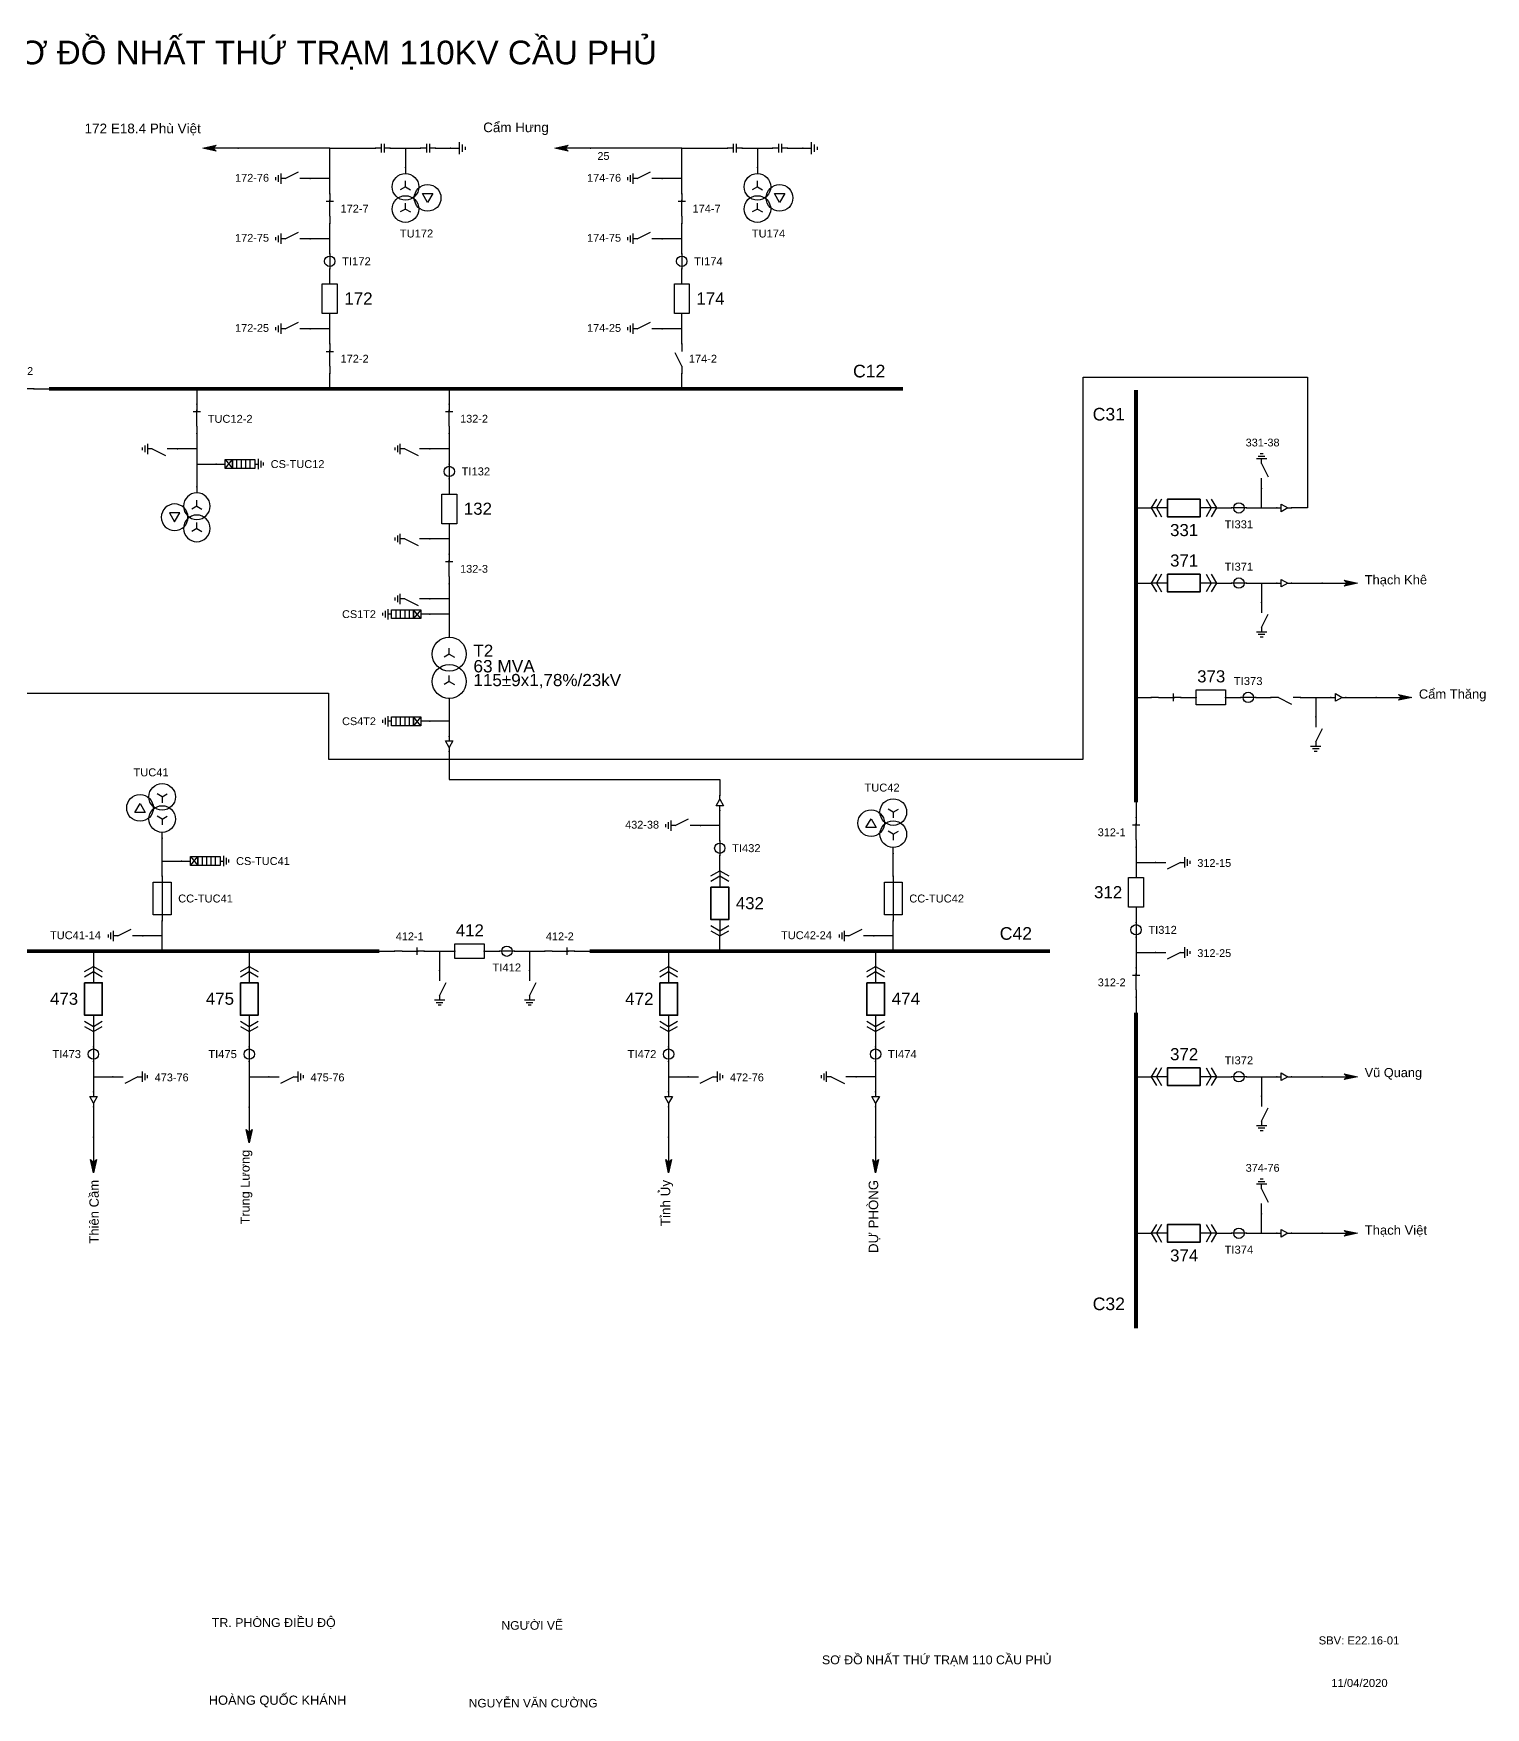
# Model space of a CAD drawing. Header units: millimetres. Extents: x -386 to 411, y 7 to 290.
# Drawn here: x 166.2 to 411.5, y 7.3 to 290.1 of the extents above; entities that cross this region are included whole.
import ezdxf

# ---------------------------------------------------------------- set-up
doc = ezdxf.new("R2010")
doc.units = ezdxf.units.MM
for name, color, linetype, lineweight in [('BUSBAR_110KV', 1, 'Continuous', 50), ('BUSBAR_22KV', 5, 'Continuous', 50), ('BUSBAR_35KV', 30, 'Continuous', 50), ('GROUND', 3, 'Continuous', 25), ('HV_110KV', 1, 'Continuous', 25), ('MV_22KV', 5, 'Continuous', 25), ('MV_35KV', 30, 'Continuous', 25)]:
    doc.layers.add(name, color=color, linetype=linetype, lineweight=lineweight)
doc.layers.add('SYM_PORTS', color=8, linetype='Continuous', plot=False)
doc.layers.add('TEXT', color=7, linetype='Continuous')
doc.styles.add('SLD_TEXT', font='arial.ttf')

# ---------------------------------------------------------------- blocks, each defined once
blk = doc.blocks.new('SYM_DISCONNECTOR_OPEN')
at = {"lineweight": 25}
for points in [[(0, -1.25), (-1.125, 1)], [(0, 2.5), (0, 1.25)], [(0, -1.25), (0, -2.5)]]:
    blk.add_lwpolyline(points, dxfattribs=at)
at = {"layer": 'SYM_PORTS'}
for p in [(0, 2.5), (0, -2.5)]:
    blk.add_point(p, dxfattribs=at)
blk.add_attdef('DEVICE_CODE', (1, -0.5), '', height=2)
blk = doc.blocks.new('SYM_DISCONNECTOR_CLOSED')
at = {"lineweight": 25}
for points in [[(-0.625, 1.25), (0.625, 1.25)], [(0, 2.5), (0, 1.25)], [(0, -1.25), (0, 1.5)], [(0, -1.25), (0, -2.5)]]:
    blk.add_lwpolyline(points, dxfattribs=at)
at = {"layer": 'SYM_PORTS'}
for p in [(0, 2.5), (0, -2.5)]:
    blk.add_point(p, dxfattribs=at)
blk.add_attdef('DEVICE_CODE', (1.625, -0.5), '', height=2)
blk = doc.blocks.new('SYM_EARTHING_SWITCH_OPEN')
at = {"lineweight": 25}
for points in [[(0, 3), (0, 1.25)], [(0, -1.25), (-1.125, 1)], [(-0.875, -2), (0.875, -2)], [(-0.5625, -2.4375), (0.5625, -2.4375)], [(0, -1.25), (0, -2)], [(-0.25, -2.875), (0.25, -2.875)]]:
    blk.add_lwpolyline(points, dxfattribs=at)
at = {"layer": 'SYM_PORTS'}
blk.add_point((0, 3), dxfattribs=at)
blk.add_attdef('DEVICE_CODE', (1.875, 0), '', height=2)
blk = doc.blocks.new('SYM_CIRCUIT_BREAKER')
at = {"lineweight": 25}
blk.add_lwpolyline([(-1.25, 2.5), (1.25, 2.5), (1.25, -2.5), (-1.25, -2.5)], close=True, dxfattribs=at)
at = {"layer": 'SYM_PORTS'}
for p in [(0, 2.5), (0, -2.5)]:
    blk.add_point(p, dxfattribs=at)
blk.add_attdef('DEVICE_CODE', (2.25, -0.5), '', height=2)
at = {"flags": 1}
blk.add_attdef('RATING', (2.25, -3.5), '', height=2, dxfattribs=at)
blk = doc.blocks.new('SYM_CURRENT_TRANSFORMER')
at = {"lineweight": 25}
blk.add_lwpolyline([(0, 1.25), (0, -1.25)], dxfattribs=at)
blk.add_circle((0, 0), 0.875, dxfattribs=at)
at = {"layer": 'SYM_PORTS'}
for p in [(0, 1.25), (0, -1.25)]:
    blk.add_point(p, dxfattribs=at)
blk.add_attdef('DEVICE_CODE', (1.875, -1.75), '', height=2)
at = {"flags": 1}
blk.add_attdef('RATIO', (1.875, -4.75), '', height=2, dxfattribs=at)
blk = doc.blocks.new('SYM_COUPLING_CAPACITOR')
at = {"lineweight": 25}
for points in [[(-0.75, 0.25), (0.75, 0.25)], [(0, 1.25), (0, 0.25)], [(-0.75, -0.25), (0.75, -0.25)], [(0, -0.25), (0, -1.25)]]:
    blk.add_lwpolyline(points, dxfattribs=at)
at = {"layer": 'SYM_PORTS'}
for p in [(0, 1.25), (0, -1.25)]:
    blk.add_point(p, dxfattribs=at)
blk.add_attdef('DEVICE_CODE', (1.75, -1.75), '', height=2)
blk = doc.blocks.new('SYM_VOLTAGE_TRANSFORMER')
at = {"lineweight": 25}
for points in [[(0, 4.625), (0, 3.625)], [(0, 1.375), (-0.8625, 0.875)], [(0, 1.375), (0, 2.375)], [(0, 1.375), (0.8625, 0.875)], [(0, -2.375), (-0.8625, -2.875)], [(0, -2.375), (0, -1.375)], [(0, -2.375), (0.8625, -2.875)]]:
    blk.add_lwpolyline(points, dxfattribs=at)
blk.add_lwpolyline([(2.875, 0.25), (4.625, 0.25), (3.75, -1.25)], close=True, dxfattribs=at)
for centre in [(0, 1.375), (3.75, -0.5), (0, -2.375)]:
    blk.add_circle(centre, 2.25, dxfattribs=at)
at = {"layer": 'SYM_PORTS'}
blk.add_point((0, 4.625), dxfattribs=at)
blk.add_attdef('DEVICE_CODE', (7, 1.625), '', height=2)
at = {"flags": 1}
blk.add_attdef('RATIO', (7, -1.375), '', height=2, dxfattribs=at)
blk = doc.blocks.new('SYM_GROUND_SYMBOL')
at = {"lineweight": 25}
for points in [[(0, 1.25), (0, -0.25)], [(-1, -0.25), (1, -0.25)], [(-0.625, -0.75), (0.625, -0.75)], [(-0.25, -1.25), (0.25, -1.25)]]:
    blk.add_lwpolyline(points, dxfattribs=at)
at = {"layer": 'SYM_PORTS'}
blk.add_point((0, 1.25), dxfattribs=at)
blk = doc.blocks.new('SYM_LINE_FEEDER_ARROW')
blk.add_hatch(color=7).paths.add_polyline_path([(0, -3), (-0.5, -0.75), (0, -1.25), (0.5, -0.75)])
at = {"lineweight": 25}
blk.add_lwpolyline([(0, 3), (0, -1.25)], dxfattribs=at)
blk.add_lwpolyline([(0, -3), (-0.5, -0.75), (0, -1.25), (0.5, -0.75)], close=True, dxfattribs=at)
at = {"layer": 'SYM_PORTS'}
blk.add_point((0, 3), dxfattribs=at)
blk.add_attdef('LINE_NAME', (1.5, 0), '', height=2)
blk = doc.blocks.new('SYM_SURGE_ARRESTER')
at = {"lineweight": 25}
for points in [[(0, 4), (0, 2.5)], [(-0.75, 2.5), (0.75, 1.25)], [(0.75, 2.5), (-0.75, 1.25)], [(-0.75, 0.5), (0.75, 0.5)], [(-0.75, -0.25), (0.75, -0.25)], [(-0.75, -1), (0.75, -1)], [(-0.75, -1.75), (0.75, -1.75)], [(0, -2.5), (0, -3.125)], [(-0.875, -3.125), (0.875, -3.125)], [(-0.5625, -3.5625), (0.5625, -3.5625)], [(-0.25, -4), (0.25, -4)]]:
    blk.add_lwpolyline(points, dxfattribs=at)
for points in [[(-0.75, 2.5), (0.75, 2.5), (0.75, 1.25), (-0.75, 1.25)], [(-0.75, 1.25), (0.75, 1.25), (0.75, -2.5), (-0.75, -2.5)]]:
    blk.add_lwpolyline(points, close=True, dxfattribs=at)
at = {"layer": 'SYM_PORTS'}
blk.add_point((0, 4), dxfattribs=at)
blk.add_attdef('DEVICE_CODE', (1.875, 1), '', height=2)
blk = doc.blocks.new('SYM_TRANSFORMER_2W')
at = {"lineweight": 25}
for points in [[(0, 2.3125), (0, 3.3125)], [(0, 2.3125), (-0.8625, 1.8125)], [(0, 2.3125), (0.8625, 1.8125)], [(0, -2.3125), (-0.8625, -2.8125)], [(0, -2.3125), (0, -1.3125)], [(0, -2.3125), (0.8625, -2.8125)]]:
    blk.add_lwpolyline(points, dxfattribs=at)
for centre in [(0, 2.3125), (0, -2.3125)]:
    blk.add_circle(centre, 2.875, dxfattribs=at)
at = {"layer": 'SYM_PORTS'}
for p in [(0, 5.1875), (0, -5.1875)]:
    blk.add_point(p, dxfattribs=at)
blk.add_attdef('DEVICE_CODE', (3.875, 2.1875), '', height=2)
at = {"flags": 1}
for tag, p in [('POWER', (3.875, -0.8125)), ('VOLTAGE_RATIO', (3.875, -3.8125))]:
    blk.add_attdef(tag, p, '', height=2, dxfattribs=at)
blk = doc.blocks.new('SYM_CABLE_TERMINATION')
at = {"lineweight": 25}
blk.add_lwpolyline([(-0.625, 0.5), (0.625, 0.5), (0, -0.625)], close=True, dxfattribs=at)
for points in [[(0, 1.25), (0, 0.5)], [(0, -0.625), (0, -1.25)]]:
    blk.add_lwpolyline(points, dxfattribs=at)
at = {"layer": 'SYM_PORTS'}
for p in [(0, 1.25), (0, -1.25)]:
    blk.add_point(p, dxfattribs=at)
blk = doc.blocks.new('SYM_DRAWOUT_BREAKER')
at = {"lineweight": 25}
for points in [[(-1.5, 4.625), (0, 5.5), (1.5, 4.625)], [(-1.5, 3.75), (0, 4.625), (1.5, 3.75)], [(0, 5.5), (0, 2.75)], [(0, -2.75), (0, -5.5)], [(-1.5, -3.75), (0, -4.625), (1.5, -3.75)], [(-1.5, -4.625), (0, -5.5), (1.5, -4.625)]]:
    blk.add_lwpolyline(points, dxfattribs=at)
at = {"lineweight": 35}
blk.add_lwpolyline([(-1.5, 2.75), (1.5, 2.75), (1.5, -2.75), (-1.5, -2.75)], close=True, dxfattribs=at)
at = {"layer": 'SYM_PORTS'}
for p in [(0, 5.5), (0, -5.5)]:
    blk.add_point(p, dxfattribs=at)
blk.add_attdef('DEVICE_CODE', (2.5, 2.5), '', height=2)
at = {"flags": 1}
blk.add_attdef('RATING', (2.5, -0.5), '', height=2, dxfattribs=at)
blk = doc.blocks.new('SYM_FUSE_DISCONNECTOR')
at = {"lineweight": 25}
blk.add_lwpolyline([(0, 3.75), (0, -3.75)], dxfattribs=at)
blk.add_lwpolyline([(-1.5, 2.75), (1.5, 2.75), (1.5, -2.75), (-1.5, -2.75)], close=True, dxfattribs=at)
at = {"layer": 'SYM_PORTS'}
for p in [(0, 3.75), (0, -3.75)]:
    blk.add_point(p, dxfattribs=at)
blk.add_attdef('DEVICE_CODE', (2.5, 0.75), '', height=2)
at = {"flags": 1}
blk.add_attdef('RATING', (2.5, -2.25), '', height=2, dxfattribs=at)

msp = doc.modelspace()

# ---------------------------------------------------------------- linework, layer by layer
at = {"layer": 'BUSBAR_110KV', "const_width": 0.66}
msp.add_lwpolyline([(168.79, 230.06), (313.08, 230.06)], dxfattribs=at)
at = {"layer": 'BUSBAR_22KV', "const_width": 0.66}
for points in [[(131.15, 135.06), (224.61, 135.06)], [(260.12, 135.06), (337.87, 135.06)]]:
    msp.add_lwpolyline(points, dxfattribs=at)
at = {"layer": 'BUSBAR_35KV', "const_width": 0.66}
for points in [[(352.43, 229.85), (352.43, 160.21)], [(352.43, 124.7), (352.43, 71.36)]]:
    msp.add_lwpolyline(points, dxfattribs=at)
at = {"layer": 'GROUND'}
for points in [[(234.07, 270.71), (236.64, 270.71)], [(293.54, 270.71), (296.11, 270.71)]]:
    msp.add_lwpolyline(points, dxfattribs=at)
at = {"layer": 'HV_110KV'}
for points in [[(216.21, 270.71), (200.77, 270.71)], [(216.21, 265.57), (216.21, 270.71)], [(216.21, 270.71), (223.92, 270.71)], [(226.42, 270.71), (229, 270.71)], [(229, 270.71), (229, 267.44)], [(229, 270.71), (231.57, 270.71)], [(275.68, 270.71), (260.24, 270.71)], [(275.68, 265.57), (275.68, 270.71)], [(275.68, 270.71), (283.39, 270.71)], [(285.89, 270.71), (288.46, 270.71)], [(288.46, 270.71), (288.46, 267.44)], [(288.46, 270.71), (291.04, 270.71)], [(216.21, 265.57), (212.93, 265.57)], [(216.21, 263), (216.21, 265.57)], [(275.68, 265.57), (272.4, 265.57)], [(275.68, 263), (275.68, 265.57)], [(216.21, 255.42), (216.21, 258)], [(275.68, 255.42), (275.68, 258)], [(216.21, 255.42), (212.93, 255.42)], [(216.21, 252.85), (216.21, 255.42)], [(275.68, 255.42), (272.4, 255.42)], [(275.68, 252.85), (275.68, 255.42)], [(216.21, 247.78), (216.21, 250.35)], [(275.68, 247.78), (275.68, 250.35)], [(216.21, 240.21), (216.21, 242.78)], [(275.68, 240.21), (275.68, 242.78)], [(216.21, 240.21), (212.93, 240.21)], [(216.21, 237.64), (216.21, 240.21)], [(275.68, 240.21), (272.4, 240.21)], [(275.68, 237.64), (275.68, 240.21)], [(216.21, 230.06), (216.21, 232.64)], [(275.68, 230.06), (275.68, 232.64)], [(166.21, 230.06), (168.79, 230.06)], [(193.76, 230.06), (193.76, 227.49)], [(236.41, 230.06), (236.41, 227.49)], [(193.76, 222.49), (193.76, 219.92)], [(236.41, 222.49), (236.41, 219.92)], [(193.76, 219.92), (190.48, 219.92)], [(193.76, 219.92), (193.76, 217.35)], [(236.41, 219.92), (233.13, 219.92)], [(236.41, 219.92), (236.41, 217.35)], [(193.76, 217.35), (197.04, 217.35)], [(193.76, 217.35), (193.76, 213.49)], [(236.41, 214.85), (236.41, 212.28)], [(236.41, 207.28), (236.41, 204.7)], [(236.41, 204.7), (233.13, 204.7)], [(236.41, 204.7), (236.41, 202.13)], [(236.41, 197.13), (236.41, 194.56)], [(236.41, 194.56), (233.13, 194.56)], [(236.41, 194.56), (236.41, 191.99)], [(236.41, 191.99), (233.13, 191.99)], [(236.41, 191.99), (236.41, 188.13)]]:
    msp.add_lwpolyline(points, dxfattribs=at)
at = {"layer": 'MV_22KV'}
for points in [[(236.41, 177.75), (236.41, 173.9)], [(236.41, 173.9), (233.13, 173.9)], [(236.41, 173.9), (236.41, 171.32)], [(236.41, 168.82), (236.41, 166.12), (236.41, 164.05), (282.11, 164.05), (282.11, 161.35)], [(282.11, 156.28), (282.11, 158.85)], [(282.11, 156.28), (278.83, 156.28)], [(282.11, 153.71), (282.11, 156.28)], [(187.91, 150.28), (187.91, 154.14)], [(187.91, 147.71), (187.91, 150.28)], [(187.91, 150.28), (191.19, 150.28)], [(282.11, 148.64), (282.11, 151.21)], [(311.42, 147.71), (311.42, 151.57)], [(187.91, 137.64), (187.91, 140.21)], [(311.42, 137.64), (311.42, 140.21)], [(187.91, 137.64), (184.64, 137.64)], [(187.91, 135.06), (187.91, 137.64)], [(282.11, 135.06), (282.11, 137.64)], [(311.42, 137.64), (308.14, 137.64)], [(311.42, 135.06), (311.42, 137.64)], [(176.29, 135.06), (176.29, 132.49)], [(202.62, 135.06), (202.62, 132.49)], [(224.61, 135.06), (227.18, 135.06)], [(232.18, 135.06), (234.76, 135.06)], [(234.76, 135.06), (234.76, 131.79)], [(234.76, 135.06), (237.33, 135.06)], [(242.33, 135.06), (244.9, 135.06)], [(247.4, 135.06), (249.97, 135.06)], [(249.97, 135.06), (249.97, 131.79)], [(249.97, 135.06), (252.54, 135.06)], [(257.54, 135.06), (260.12, 135.06)], [(273.47, 135.06), (273.47, 132.49)], [(308.44, 135.06), (308.44, 132.49)], [(176.29, 121.49), (176.29, 118.92)], [(202.62, 121.49), (202.62, 118.92)], [(273.47, 121.49), (273.47, 118.92)], [(308.44, 121.49), (308.44, 118.92)], [(176.29, 116.42), (176.29, 113.85)], [(202.62, 116.42), (202.62, 113.85)], [(273.47, 116.42), (273.47, 113.85)], [(308.44, 116.42), (308.44, 113.85)], [(176.29, 113.85), (179.57, 113.85)], [(176.29, 113.85), (176.29, 111.28)], [(202.62, 113.85), (205.9, 113.85)], [(202.62, 113.85), (202.62, 108.7)], [(273.47, 113.85), (276.74, 113.85)], [(273.47, 113.85), (273.47, 111.28)], [(308.44, 113.85), (305.16, 113.85)], [(308.44, 113.85), (308.44, 111.28)], [(176.29, 108.78), (176.29, 103.63)], [(273.47, 108.78), (273.47, 103.63)], [(308.44, 108.78), (308.44, 103.63)]]:
    msp.add_lwpolyline(points, dxfattribs=at)
at = {"layer": 'MV_35KV'}
for points in [[(76.81, 178.63), (79.51, 178.63), (216, 178.63), (216, 167.51), (343.5, 167.51), (343.5, 232.01), (381.42, 232.01), (381.42, 209.93), (378.72, 209.93)], [(373.64, 209.93), (373.64, 213.21)], [(352.43, 209.93), (355, 209.93)], [(366, 209.93), (368.57, 209.93)], [(371.07, 209.93), (373.64, 209.93)], [(373.64, 209.93), (376.22, 209.93)], [(352.43, 197.25), (355, 197.25)], [(366, 197.25), (368.57, 197.25)], [(371.07, 197.25), (373.64, 197.25)], [(373.64, 197.25), (373.64, 193.98)], [(373.64, 197.25), (376.22, 197.25)], [(378.72, 197.25), (383.86, 197.25)], [(352.43, 177.94), (355, 177.94)], [(360, 177.94), (362.57, 177.94)], [(367.57, 177.94), (370.14, 177.94)], [(372.64, 177.94), (375.22, 177.94)], [(380.22, 177.94), (382.79, 177.94)], [(382.79, 177.94), (382.79, 174.66)], [(382.79, 177.94), (385.36, 177.94)], [(387.86, 177.94), (393, 177.94)], [(352.43, 160.21), (352.43, 157.63)], [(352.43, 152.63), (352.43, 150.06)], [(352.43, 150.06), (355.7, 150.06)], [(352.43, 150.06), (352.43, 147.49)], [(352.43, 142.49), (352.43, 139.92)], [(352.43, 137.42), (352.43, 134.84)], [(352.43, 134.84), (355.7, 134.84)], [(352.43, 134.84), (352.43, 132.27)], [(352.43, 127.27), (352.43, 124.7)], [(352.43, 113.86), (355, 113.86)], [(366, 113.86), (368.57, 113.86)], [(371.07, 113.86), (373.64, 113.86)], [(373.64, 113.86), (373.64, 110.58)], [(373.64, 113.86), (376.22, 113.86)], [(378.72, 113.86), (383.86, 113.86)], [(373.64, 87.4), (373.64, 90.68)], [(352.43, 87.4), (355, 87.4)], [(366, 87.4), (368.57, 87.4)], [(371.07, 87.4), (373.64, 87.4)], [(373.64, 87.4), (376.22, 87.4)], [(378.72, 87.4), (383.86, 87.4)]]:
    msp.add_lwpolyline(points, dxfattribs=at)

# ---------------------------------------------------------------- block references
at = {"layer": 'GROUND'}
for name, p, rotation in [('SYM_GROUND_SYMBOL', (237.89, 270.71), 90), ('SYM_GROUND_SYMBOL', (297.36, 270.71), 90), ('SYM_COUPLING_CAPACITOR', (232.82, 270.71), 270), ('SYM_COUPLING_CAPACITOR', (292.29, 270.71), 270)]:
    msp.add_blockref(name, p, dxfattribs=dict(at, rotation=rotation))
at = {"layer": 'HV_110KV', "rotation": 270}
for name, p in [('SYM_LINE_FEEDER_ARROW', (197.77, 270.71)), ('SYM_COUPLING_CAPACITOR', (225.17, 270.71)), ('SYM_LINE_FEEDER_ARROW', (257.24, 270.71)), ('SYM_COUPLING_CAPACITOR', (284.64, 270.71))]:
    msp.add_blockref(name, p, dxfattribs=at)
at = {"layer": 'HV_110KV'}
ref = msp.add_blockref('SYM_EARTHING_SWITCH_OPEN', (209.93, 265.57), dxfattribs=dict(at, rotation=270))
ref.add_attrib('DEVICE_CODE', '172-76', (200.22, 265.05), dxfattribs={"layer": 'TEXT', "height": 1.319, "style": 'SLD_TEXT'})
ref = msp.add_blockref('SYM_VOLTAGE_TRANSFORMER', (229, 262.81), dxfattribs=at)
ref.add_attrib('DEVICE_CODE', 'TU172', (228.06, 255.63), dxfattribs={"layer": 'TEXT', "height": 1.344, "style": 'SLD_TEXT'})
ref = msp.add_blockref('SYM_EARTHING_SWITCH_OPEN', (269.4, 265.57), dxfattribs=dict(at, rotation=270))
ref.add_attrib('DEVICE_CODE', '174-76', (259.69, 265.05), dxfattribs={"layer": 'TEXT', "height": 1.319, "style": 'SLD_TEXT'})
ref = msp.add_blockref('SYM_VOLTAGE_TRANSFORMER', (288.46, 262.81), dxfattribs=at)
ref.add_attrib('DEVICE_CODE', 'TU174', (287.52, 255.63), dxfattribs={"layer": 'TEXT', "height": 1.344, "style": 'SLD_TEXT'})
ref = msp.add_blockref('SYM_DISCONNECTOR_CLOSED', (216.21, 260.5), dxfattribs=at)
ref.add_attrib('DEVICE_CODE', '172-7', (218.03, 259.84), dxfattribs={"layer": 'TEXT', "height": 1.332, "style": 'SLD_TEXT'})
ref = msp.add_blockref('SYM_DISCONNECTOR_CLOSED', (275.68, 260.5), dxfattribs=at)
ref.add_attrib('DEVICE_CODE', '174-7', (277.5, 259.84), dxfattribs={"layer": 'TEXT', "height": 1.332, "style": 'SLD_TEXT'})
ref = msp.add_blockref('SYM_EARTHING_SWITCH_OPEN', (209.93, 255.42), dxfattribs=dict(at, rotation=270))
ref.add_attrib('DEVICE_CODE', '172-75', (200.22, 254.91), dxfattribs={"layer": 'TEXT', "height": 1.319, "style": 'SLD_TEXT'})
ref = msp.add_blockref('SYM_EARTHING_SWITCH_OPEN', (269.4, 255.42), dxfattribs=dict(at, rotation=270))
ref.add_attrib('DEVICE_CODE', '174-75', (259.69, 254.91), dxfattribs={"layer": 'TEXT', "height": 1.319, "style": 'SLD_TEXT'})
ref = msp.add_blockref('SYM_CURRENT_TRANSFORMER', (216.21, 251.6), dxfattribs=at)
ref.add_attrib('DEVICE_CODE', 'TI172', (218.28, 250.92), dxfattribs={"layer": 'TEXT', "height": 1.363, "style": 'SLD_TEXT'})
ref = msp.add_blockref('SYM_CURRENT_TRANSFORMER', (275.68, 251.6), dxfattribs=at)
ref.add_attrib('DEVICE_CODE', 'TI174', (277.75, 250.92), dxfattribs={"layer": 'TEXT', "height": 1.363, "style": 'SLD_TEXT'})
ref = msp.add_blockref('SYM_CIRCUIT_BREAKER', (216.21, 245.28), dxfattribs=at)
ref.add_attrib('DEVICE_CODE', '172', (218.66, 244.28), dxfattribs={"layer": 'TEXT', "height": 2.059, "style": 'SLD_TEXT'})
ref = msp.add_blockref('SYM_CIRCUIT_BREAKER', (275.68, 245.28), dxfattribs=at)
ref.add_attrib('DEVICE_CODE', '174', (278.13, 244.28), dxfattribs={"layer": 'TEXT', "height": 2.059, "style": 'SLD_TEXT'})
ref = msp.add_blockref('SYM_EARTHING_SWITCH_OPEN', (209.93, 240.21), dxfattribs=dict(at, rotation=270))
ref.add_attrib('DEVICE_CODE', '172-25', (200.22, 239.69), dxfattribs={"layer": 'TEXT', "height": 1.319, "style": 'SLD_TEXT'})
ref = msp.add_blockref('SYM_EARTHING_SWITCH_OPEN', (269.4, 240.21), dxfattribs=dict(at, rotation=270))
ref.add_attrib('DEVICE_CODE', '174-25', (259.69, 239.69), dxfattribs={"layer": 'TEXT', "height": 1.319, "style": 'SLD_TEXT'})
ref = msp.add_blockref('SYM_DISCONNECTOR_CLOSED', (216.21, 235.14), dxfattribs=at)
ref.add_attrib('DEVICE_CODE', '172-2', (218.03, 234.48), dxfattribs={"layer": 'TEXT', "height": 1.332, "style": 'SLD_TEXT'})
ref = msp.add_blockref('SYM_DISCONNECTOR_OPEN', (275.68, 235.14), dxfattribs=at)
ref.add_attrib('DEVICE_CODE', '174-2', (276.88, 234.48), dxfattribs={"layer": 'TEXT', "height": 1.332, "style": 'SLD_TEXT'})
ref = msp.add_blockref('SYM_DISCONNECTOR_OPEN', (163.71, 230.06), dxfattribs=dict(at, rotation=270))
ref.add_attrib('DEVICE_CODE', '112-2', (161.4, 232.41), dxfattribs={"layer": 'TEXT', "height": 1.318, "style": 'SLD_TEXT'})
ref = msp.add_blockref('SYM_DISCONNECTOR_CLOSED', (193.76, 224.99), dxfattribs=at)
ref.add_attrib('DEVICE_CODE', 'TUC12-2', (195.59, 224.32), dxfattribs={"layer": 'TEXT', "height": 1.339, "style": 'SLD_TEXT'})
ref = msp.add_blockref('SYM_DISCONNECTOR_CLOSED', (236.41, 224.99), dxfattribs=at)
ref.add_attrib('DEVICE_CODE', '132-2', (238.24, 224.35), dxfattribs={"layer": 'TEXT', "height": 1.318, "style": 'SLD_TEXT'})
ref = msp.add_blockref('SYM_EARTHING_SWITCH_OPEN', (230.13, 219.92), dxfattribs=dict(at, xscale=-1, rotation=270))
ref.add_attrib('DEVICE_CODE', '132-25', (220.42, 219.16), dxfattribs={"layer": 'TEXT', "extrusion": (0, 0, -1), "height": 1.316, "style": 'SLD_TEXT'})
ref = msp.add_blockref('SYM_EARTHING_SWITCH_OPEN', (187.48, 219.92), dxfattribs=dict(at, xscale=-1, rotation=270))
ref.add_attrib('DEVICE_CODE', 'TUC12-24', (174.79, 219.13), dxfattribs={"layer": 'TEXT', "extrusion": (0, 0, -1), "height": 1.335, "style": 'SLD_TEXT'})
ref = msp.add_blockref('SYM_SURGE_ARRESTER', (201.04, 217.35), dxfattribs=dict(at, rotation=90))
ref.add_attrib('DEVICE_CODE', 'CS-TUC12', (206.24, 216.68), dxfattribs={"layer": 'TEXT', "height": 1.329, "style": 'SLD_TEXT'})
ref = msp.add_blockref('SYM_CURRENT_TRANSFORMER', (236.41, 216.1), dxfattribs=at)
ref.add_attrib('DEVICE_CODE', 'TI132', (238.49, 215.43), dxfattribs={"layer": 'TEXT', "height": 1.349, "style": 'SLD_TEXT'})
ref = msp.add_blockref('SYM_VOLTAGE_TRANSFORMER', (193.76, 208.86), dxfattribs=dict(at, xscale=-1))
ref.add_attrib('DEVICE_CODE', 'TUC12', (188.9, 201.68), dxfattribs={"layer": 'TEXT', "extrusion": (0, 0, -1), "height": 1.34, "style": 'SLD_TEXT'})
ref = msp.add_blockref('SYM_CIRCUIT_BREAKER', (236.41, 209.78), dxfattribs=at)
ref.add_attrib('DEVICE_CODE', '132', (238.86, 208.79), dxfattribs={"layer": 'TEXT', "height": 2.041, "style": 'SLD_TEXT'})
ref = msp.add_blockref('SYM_EARTHING_SWITCH_OPEN', (230.13, 204.7), dxfattribs=dict(at, xscale=-1, rotation=270))
ref.add_attrib('DEVICE_CODE', '132-35', (220.42, 203.94), dxfattribs={"layer": 'TEXT', "extrusion": (0, 0, -1), "height": 1.316, "style": 'SLD_TEXT'})
ref = msp.add_blockref('SYM_DISCONNECTOR_CLOSED', (236.41, 199.63), dxfattribs=at)
ref.add_attrib('DEVICE_CODE', '132-3', (238.24, 198.99), dxfattribs={"layer": 'TEXT', "height": 1.318, "style": 'SLD_TEXT'})
ref = msp.add_blockref('SYM_EARTHING_SWITCH_OPEN', (230.13, 194.56), dxfattribs=dict(at, xscale=-1, rotation=270))
ref.add_attrib('DEVICE_CODE', '132-38', (220.42, 193.79), dxfattribs={"layer": 'TEXT', "extrusion": (0, 0, -1), "height": 1.316, "style": 'SLD_TEXT'})
ref = msp.add_blockref('SYM_SURGE_ARRESTER', (229.13, 191.99), dxfattribs=dict(at, rotation=270))
ref.add_attrib('DEVICE_CODE', 'CS1T2', (218.3, 191.34), dxfattribs={"layer": 'TEXT', "height": 1.314, "style": 'SLD_TEXT'})
ref = msp.add_blockref('SYM_TRANSFORMER_2W', (236.41, 182.94), dxfattribs=at)
ref.add_attrib('DEVICE_CODE', 'T2', (240.49, 184.79), dxfattribs={"layer": 'TEXT', "height": 2.056, "style": 'SLD_TEXT'})
at = {"layer": 'MV_22KV'}
ref = msp.add_blockref('SYM_SURGE_ARRESTER', (229.13, 173.9), dxfattribs=dict(at, rotation=270))
ref.add_attrib('DEVICE_CODE', 'CS4T2', (218.3, 173.25), dxfattribs={"layer": 'TEXT', "height": 1.314, "style": 'SLD_TEXT'})
for name, p in [('SYM_CABLE_TERMINATION', (236.41, 170.07)), ('SYM_CABLE_TERMINATION', (176.29, 110.03)), ('SYM_CABLE_TERMINATION', (273.47, 110.03)), ('SYM_CABLE_TERMINATION', (308.44, 110.03)), ('SYM_LINE_FEEDER_ARROW', (202.62, 105.7)), ('SYM_LINE_FEEDER_ARROW', (176.29, 100.63)), ('SYM_LINE_FEEDER_ARROW', (273.47, 100.63)), ('SYM_LINE_FEEDER_ARROW', (308.44, 100.63))]:
    msp.add_blockref(name, p, dxfattribs=at)
ref = msp.add_blockref('SYM_VOLTAGE_TRANSFORMER', (187.91, 158.76), dxfattribs=dict(at, rotation=180))
ref.add_attrib('DEVICE_CODE', 'TUC41', (183.06, 164.6), dxfattribs={"layer": 'TEXT', "height": 1.34, "style": 'SLD_TEXT'})
at = {"layer": 'MV_22KV', "rotation": 180}
msp.add_blockref('SYM_CABLE_TERMINATION', (282.11, 160.1), dxfattribs=at)
at = {"layer": 'MV_22KV'}
ref = msp.add_blockref('SYM_VOLTAGE_TRANSFORMER', (311.42, 156.19), dxfattribs=dict(at, rotation=180))
ref.add_attrib('DEVICE_CODE', 'TUC42', (306.56, 162.03), dxfattribs={"layer": 'TEXT', "height": 1.34, "style": 'SLD_TEXT'})
ref = msp.add_blockref('SYM_EARTHING_SWITCH_OPEN', (275.83, 156.28), dxfattribs=dict(at, rotation=270))
ref.add_attrib('DEVICE_CODE', '432-38', (266.12, 155.77), dxfattribs={"layer": 'TEXT', "height": 1.316, "style": 'SLD_TEXT'})
ref = msp.add_blockref('SYM_CURRENT_TRANSFORMER', (282.11, 152.46), dxfattribs=at)
ref.add_attrib('DEVICE_CODE', 'TI432', (284.18, 151.79), dxfattribs={"layer": 'TEXT', "height": 1.349, "style": 'SLD_TEXT'})
ref = msp.add_blockref('SYM_SURGE_ARRESTER', (195.19, 150.28), dxfattribs=dict(at, rotation=90))
ref.add_attrib('DEVICE_CODE', 'CS-TUC41', (200.39, 149.62), dxfattribs={"layer": 'TEXT', "height": 1.329, "style": 'SLD_TEXT'})
ref = msp.add_blockref('SYM_FUSE_DISCONNECTOR', (187.91, 143.96), dxfattribs=at)
ref.add_attrib('DEVICE_CODE', 'CC-TUC41', (190.61, 143.29), dxfattribs={"layer": 'TEXT', "height": 1.338, "style": 'SLD_TEXT'})
ref = msp.add_blockref('SYM_DRAWOUT_BREAKER', (282.11, 143.14), dxfattribs=at)
ref.add_attrib('DEVICE_CODE', '432', (284.81, 142.15), dxfattribs={"layer": 'TEXT', "height": 2.041, "style": 'SLD_TEXT'})
ref = msp.add_blockref('SYM_FUSE_DISCONNECTOR', (311.42, 143.96), dxfattribs=at)
ref.add_attrib('DEVICE_CODE', 'CC-TUC42', (314.12, 143.29), dxfattribs={"layer": 'TEXT', "height": 1.338, "style": 'SLD_TEXT'})
ref = msp.add_blockref('SYM_EARTHING_SWITCH_OPEN', (181.64, 137.64), dxfattribs=dict(at, rotation=270))
ref.add_attrib('DEVICE_CODE', 'TUC41-14', (168.95, 137.09), dxfattribs={"layer": 'TEXT', "height": 1.335, "style": 'SLD_TEXT'})
ref = msp.add_blockref('SYM_CIRCUIT_BREAKER', (239.83, 135.06), dxfattribs=dict(at, rotation=270))
ref.add_attrib('DEVICE_CODE', '412', (237.51, 137.56), dxfattribs={"layer": 'TEXT', "height": 2.037, "style": 'SLD_TEXT'})
ref = msp.add_blockref('SYM_EARTHING_SWITCH_OPEN', (305.14, 137.64), dxfattribs=dict(at, rotation=270))
ref.add_attrib('DEVICE_CODE', 'TUC42-24', (292.45, 137.09), dxfattribs={"layer": 'TEXT', "height": 1.335, "style": 'SLD_TEXT'})
ref = msp.add_blockref('SYM_DISCONNECTOR_CLOSED', (229.68, 135.06), dxfattribs=dict(at, rotation=270))
ref.add_attrib('DEVICE_CODE', '412-1', (227.37, 136.91), dxfattribs={"layer": 'TEXT', "height": 1.318, "style": 'SLD_TEXT'})
ref = msp.add_blockref('SYM_CURRENT_TRANSFORMER', (246.15, 135.06), dxfattribs=dict(at, rotation=270))
ref.add_attrib('DEVICE_CODE', 'TI412', (243.72, 131.63), dxfattribs={"layer": 'TEXT', "height": 1.349, "style": 'SLD_TEXT'})
ref = msp.add_blockref('SYM_DISCONNECTOR_CLOSED', (255.04, 135.06), dxfattribs=dict(at, rotation=270))
ref.add_attrib('DEVICE_CODE', '412-2', (252.73, 136.91), dxfattribs={"layer": 'TEXT', "height": 1.318, "style": 'SLD_TEXT'})
at = {"layer": 'MV_22KV', "xscale": -1}
msp.add_blockref('SYM_EARTHING_SWITCH_OPEN', (249.97, 128.79), dxfattribs=at)
at = {"layer": 'MV_22KV'}
ref = msp.add_blockref('SYM_EARTHING_SWITCH_OPEN', (234.76, 128.79), dxfattribs=dict(at, xscale=-1))
ref.add_attrib('DEVICE_CODE', '412-15', (232.07, 123.39), dxfattribs={"layer": 'TEXT', "extrusion": (0, 0, -1), "height": 1.316, "style": 'SLD_TEXT'})
ref = msp.add_blockref('SYM_DRAWOUT_BREAKER', (176.29, 126.99), dxfattribs=at)
ref.add_attrib('DEVICE_CODE', '473', (168.95, 126.01), dxfattribs={"layer": 'TEXT', "height": 2.041, "style": 'SLD_TEXT'})
ref = msp.add_blockref('SYM_DRAWOUT_BREAKER', (202.62, 126.99), dxfattribs=at)
ref.add_attrib('DEVICE_CODE', '475', (195.28, 126.01), dxfattribs={"layer": 'TEXT', "height": 2.045, "style": 'SLD_TEXT'})
ref = msp.add_blockref('SYM_DRAWOUT_BREAKER', (273.47, 126.99), dxfattribs=at)
ref.add_attrib('DEVICE_CODE', '472', (266.12, 125.99), dxfattribs={"layer": 'TEXT', "height": 2.059, "style": 'SLD_TEXT'})
ref = msp.add_blockref('SYM_DRAWOUT_BREAKER', (308.44, 126.99), dxfattribs=at)
ref.add_attrib('DEVICE_CODE', '474', (311.14, 126), dxfattribs={"layer": 'TEXT', "height": 2.063, "style": 'SLD_TEXT'})
ref = msp.add_blockref('SYM_CURRENT_TRANSFORMER', (176.29, 117.67), dxfattribs=at)
ref.add_attrib('DEVICE_CODE', 'TI473', (169.36, 117), dxfattribs={"layer": 'TEXT', "height": 1.352, "style": 'SLD_TEXT'})
ref = msp.add_blockref('SYM_CURRENT_TRANSFORMER', (202.62, 117.67), dxfattribs=at)
ref.add_attrib('DEVICE_CODE', 'TI475', (195.69, 117), dxfattribs={"layer": 'TEXT', "height": 1.354, "style": 'SLD_TEXT'})
ref = msp.add_blockref('SYM_CURRENT_TRANSFORMER', (273.47, 117.67), dxfattribs=at)
ref.add_attrib('DEVICE_CODE', 'TI472', (266.53, 116.99), dxfattribs={"layer": 'TEXT', "height": 1.363, "style": 'SLD_TEXT'})
ref = msp.add_blockref('SYM_CURRENT_TRANSFORMER', (308.44, 117.67), dxfattribs=at)
ref.add_attrib('DEVICE_CODE', 'TI474', (310.51, 116.99), dxfattribs={"layer": 'TEXT', "height": 1.366, "style": 'SLD_TEXT'})
at = {"layer": 'MV_22KV', "xscale": -1, "rotation": 270}
msp.add_blockref('SYM_EARTHING_SWITCH_OPEN', (302.16, 113.85), dxfattribs=at)
at = {"layer": 'MV_22KV'}
ref = msp.add_blockref('SYM_EARTHING_SWITCH_OPEN', (182.57, 113.85), dxfattribs=dict(at, rotation=90))
ref.add_attrib('DEVICE_CODE', '473-76', (186.64, 113.08), dxfattribs={"layer": 'TEXT', "height": 1.319, "style": 'SLD_TEXT'})
ref = msp.add_blockref('SYM_EARTHING_SWITCH_OPEN', (208.9, 113.85), dxfattribs=dict(at, rotation=90))
ref.add_attrib('DEVICE_CODE', '475-76', (212.97, 113.08), dxfattribs={"layer": 'TEXT', "height": 1.319, "style": 'SLD_TEXT'})
ref = msp.add_blockref('SYM_EARTHING_SWITCH_OPEN', (279.74, 113.85), dxfattribs=dict(at, rotation=90))
ref.add_attrib('DEVICE_CODE', '472-76', (283.82, 113.08), dxfattribs={"layer": 'TEXT', "height": 1.319, "style": 'SLD_TEXT'})
at = {"layer": 'MV_35KV'}
ref = msp.add_blockref('SYM_EARTHING_SWITCH_OPEN', (373.64, 216.21), dxfattribs=dict(at, rotation=180))
ref.add_attrib('DEVICE_CODE', '331-38', (370.95, 220.33), dxfattribs={"layer": 'TEXT', "height": 1.316, "style": 'SLD_TEXT'})
ref = msp.add_blockref('SYM_DRAWOUT_BREAKER', (360.5, 209.93), dxfattribs=dict(at, rotation=270))
ref.add_attrib('DEVICE_CODE', '331', (358.18, 205.18), dxfattribs={"layer": 'TEXT', "height": 2.041, "style": 'SLD_TEXT'})
ref = msp.add_blockref('SYM_CURRENT_TRANSFORMER', (369.82, 209.93), dxfattribs=dict(at, rotation=270))
ref.add_attrib('DEVICE_CODE', 'TI331', (367.39, 206.5), dxfattribs={"layer": 'TEXT', "height": 1.349, "style": 'SLD_TEXT'})
at = {"layer": 'MV_35KV', "rotation": 90}
for name, p in [('SYM_CABLE_TERMINATION', (377.47, 209.93)), ('SYM_CABLE_TERMINATION', (377.47, 197.25)), ('SYM_LINE_FEEDER_ARROW', (386.86, 197.25)), ('SYM_CABLE_TERMINATION', (386.61, 177.94)), ('SYM_LINE_FEEDER_ARROW', (396, 177.94)), ('SYM_CABLE_TERMINATION', (377.47, 113.86)), ('SYM_LINE_FEEDER_ARROW', (386.86, 113.86)), ('SYM_CABLE_TERMINATION', (377.47, 87.4)), ('SYM_LINE_FEEDER_ARROW', (386.86, 87.4))]:
    msp.add_blockref(name, p, dxfattribs=at)
at = {"layer": 'MV_35KV'}
ref = msp.add_blockref('SYM_DRAWOUT_BREAKER', (360.5, 197.25), dxfattribs=dict(at, rotation=270))
ref.add_attrib('DEVICE_CODE', '371', (358.18, 200.04), dxfattribs={"layer": 'TEXT', "height": 2.041, "style": 'SLD_TEXT'})
ref = msp.add_blockref('SYM_CURRENT_TRANSFORMER', (369.82, 197.25), dxfattribs=dict(at, rotation=270))
ref.add_attrib('DEVICE_CODE', 'TI371', (367.39, 199.34), dxfattribs={"layer": 'TEXT', "height": 1.352, "style": 'SLD_TEXT'})
at = {"layer": 'MV_35KV', "xscale": -1}
for p in [(373.64, 190.98), (382.79, 171.66), (373.64, 107.58)]:
    msp.add_blockref('SYM_EARTHING_SWITCH_OPEN', p, dxfattribs=at)
at = {"layer": 'MV_35KV', "xscale": -1, "rotation": 270}
for name, p in [('SYM_DISCONNECTOR_CLOSED', (357.5, 177.94)), ('SYM_DISCONNECTOR_OPEN', (377.72, 177.94))]:
    msp.add_blockref(name, p, dxfattribs=at)
at = {"layer": 'MV_35KV'}
ref = msp.add_blockref('SYM_CIRCUIT_BREAKER', (365.07, 177.94), dxfattribs=dict(at, rotation=270))
ref.add_attrib('DEVICE_CODE', '373', (362.75, 180.47), dxfattribs={"layer": 'TEXT', "height": 2.041, "style": 'SLD_TEXT'})
ref = msp.add_blockref('SYM_CURRENT_TRANSFORMER', (371.39, 177.94), dxfattribs=dict(at, rotation=270))
ref.add_attrib('DEVICE_CODE', 'TI373', (368.96, 180.03), dxfattribs={"layer": 'TEXT', "height": 1.352, "style": 'SLD_TEXT'})
ref = msp.add_blockref('SYM_DISCONNECTOR_CLOSED', (352.43, 155.13), dxfattribs=at)
ref.add_attrib('DEVICE_CODE', '312-1', (345.96, 154.49), dxfattribs={"layer": 'TEXT', "height": 1.318, "style": 'SLD_TEXT'})
ref = msp.add_blockref('SYM_EARTHING_SWITCH_OPEN', (358.7, 150.06), dxfattribs=dict(at, rotation=90))
ref.add_attrib('DEVICE_CODE', '312-15', (362.78, 149.3), dxfattribs={"layer": 'TEXT', "height": 1.316, "style": 'SLD_TEXT'})
ref = msp.add_blockref('SYM_CIRCUIT_BREAKER', (352.43, 144.99), dxfattribs=at)
ref.add_attrib('DEVICE_CODE', '312', (345.34, 144.01), dxfattribs={"layer": 'TEXT', "height": 2.041, "style": 'SLD_TEXT'})
ref = msp.add_blockref('SYM_CURRENT_TRANSFORMER', (352.43, 138.67), dxfattribs=at)
ref.add_attrib('DEVICE_CODE', 'TI312', (354.5, 137.99), dxfattribs={"layer": 'TEXT', "height": 1.349, "style": 'SLD_TEXT'})
ref = msp.add_blockref('SYM_EARTHING_SWITCH_OPEN', (358.7, 134.84), dxfattribs=dict(at, rotation=90))
ref.add_attrib('DEVICE_CODE', '312-25', (362.78, 134.08), dxfattribs={"layer": 'TEXT', "height": 1.316, "style": 'SLD_TEXT'})
ref = msp.add_blockref('SYM_DISCONNECTOR_CLOSED', (352.43, 129.77), dxfattribs=at)
ref.add_attrib('DEVICE_CODE', '312-2', (345.96, 129.13), dxfattribs={"layer": 'TEXT', "height": 1.318, "style": 'SLD_TEXT'})
ref = msp.add_blockref('SYM_DRAWOUT_BREAKER', (360.5, 113.86), dxfattribs=dict(at, rotation=270))
ref.add_attrib('DEVICE_CODE', '372', (358.18, 116.64), dxfattribs={"layer": 'TEXT', "height": 2.041, "style": 'SLD_TEXT'})
ref = msp.add_blockref('SYM_CURRENT_TRANSFORMER', (369.82, 113.86), dxfattribs=dict(at, rotation=270))
ref.add_attrib('DEVICE_CODE', 'TI372', (367.39, 115.95), dxfattribs={"layer": 'TEXT', "height": 1.352, "style": 'SLD_TEXT'})
ref = msp.add_blockref('SYM_EARTHING_SWITCH_OPEN', (373.64, 93.68), dxfattribs=dict(at, rotation=180))
ref.add_attrib('DEVICE_CODE', '374-76', (370.95, 97.8), dxfattribs={"layer": 'TEXT', "height": 1.319, "style": 'SLD_TEXT'})
ref = msp.add_blockref('SYM_DRAWOUT_BREAKER', (360.5, 87.4), dxfattribs=dict(at, rotation=270))
ref.add_attrib('DEVICE_CODE', '374', (358.18, 82.65), dxfattribs={"layer": 'TEXT', "height": 2.041, "style": 'SLD_TEXT'})
ref = msp.add_blockref('SYM_CURRENT_TRANSFORMER', (369.82, 87.4), dxfattribs=dict(at, rotation=270))
ref.add_attrib('DEVICE_CODE', 'TI374', (367.39, 83.97), dxfattribs={"layer": 'TEXT', "height": 1.352, "style": 'SLD_TEXT'})

# ---------------------------------------------------------------- texts
at = {"layer": 'TEXT', "attachment_point": 7, "style": 'SLD_TEXT'}
for s, insert, char_height in [('SƠ ĐỒ NHẤT THỨ TRẠM 110KV CẦU PHỦ', (160.03, 283.99), 4.002), ('172 E18.4 Phù Việt', (174.79, 272.87), 1.6325), ('Cẩm Hưng', (242.14, 272.93), 1.621), ('25', (261.44, 268.72), 1.309), ('C12', (304.62, 231.96), 2.13), ('C31', (345.1, 224.68), 2.13), ('Thạch Khê', (391.06, 196.68), 1.559), ('63 MVA', (240.49, 182.13), 2.085), ('115±9x1,78%/23kV', (240.49, 179.45), 2.0611), ('Cẩm Thăng', (400.21, 177.25), 1.563), ('C42', (329.4, 136.96), 2.13), ('Vũ Quang', (391.06, 113.32), 1.541), ('Thạch Việt', (391.06, 86.81), 1.578), ('C32', (345.1, 74.39), 2.13), ('TR. PHÒNG ĐIỀU ĐỘ', (196.29, 20.56), 1.4987), ('NGƯỜI VẼ', (245.22, 20.41), 1.46), ('SBV: E22.16-01', (383.28, 17.93), 1.3599), ('SƠ ĐỒ NHẤT THỨ TRẠM 110 CẦU PHỦ', (299.37, 14.27), 1.4925), ('11/04/2020', (385.42, 10.74), 1.361), ('HOÀNG QUỐC KHÁNH', (195.78, 7.33), 1.5522), ('NGUYỄN VĂN CƯỜNG', (239.71, 7.29), 1.4379)]:
    msp.add_mtext(s, dxfattribs=dict(at, insert=insert, char_height=char_height))
at = {"layer": 'TEXT', "attachment_point": 7, "rotation": 90, "style": 'SLD_TEXT'}
for s, insert, char_height in [('Trung Lương', (203.14, 88.9), 1.5338), ('Thiên Cầm', (177.21, 85.65), 1.578), ('Tỉnh Ủy', (274.23, 88.6), 1.626), ('DỰ PHÒNG', (309.22, 84.07), 1.603)]:
    msp.add_mtext(s, dxfattribs=dict(at, insert=insert, char_height=char_height))

doc.saveas('drawing.dxf')
